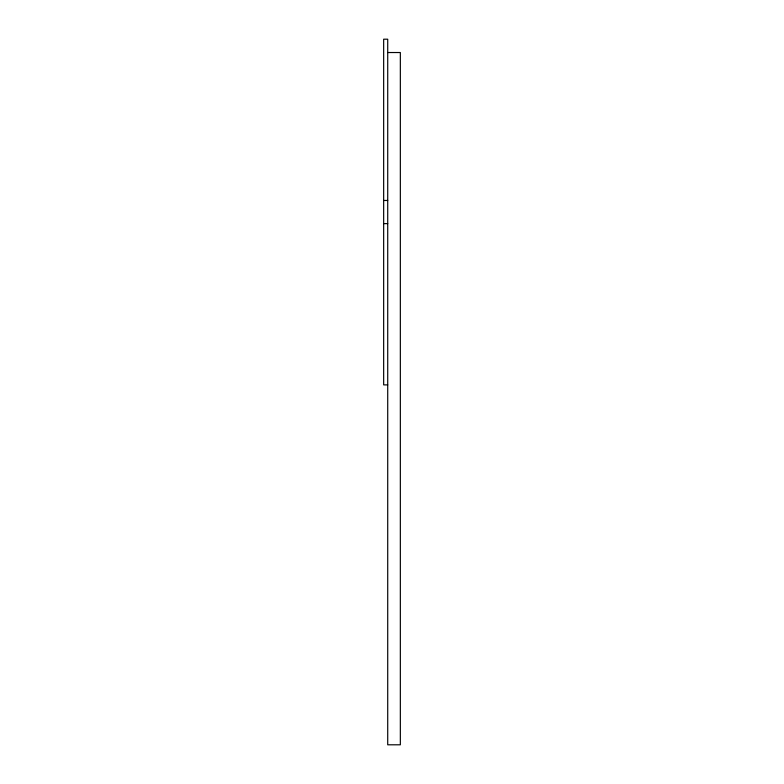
<?xml version="1.0" encoding="UTF-8"?>
<svg xmlns="http://www.w3.org/2000/svg" width="784" height="784" viewBox="0 0 784 784"><rect width="100%" height="100%" fill="white"/><g stroke="black" fill="none" stroke-linecap="round" stroke-linejoin="round"><path stroke-width="1.18" d="M387.717 52.528L400.34 52.528L400.34 744.8L387.717 744.8L387.717 39.2L383.66 39.2L383.66 384.885L387.717 384.885M383.66 200.469L387.717 200.469M383.66 223.616L387.717 223.616"/></g></svg>
